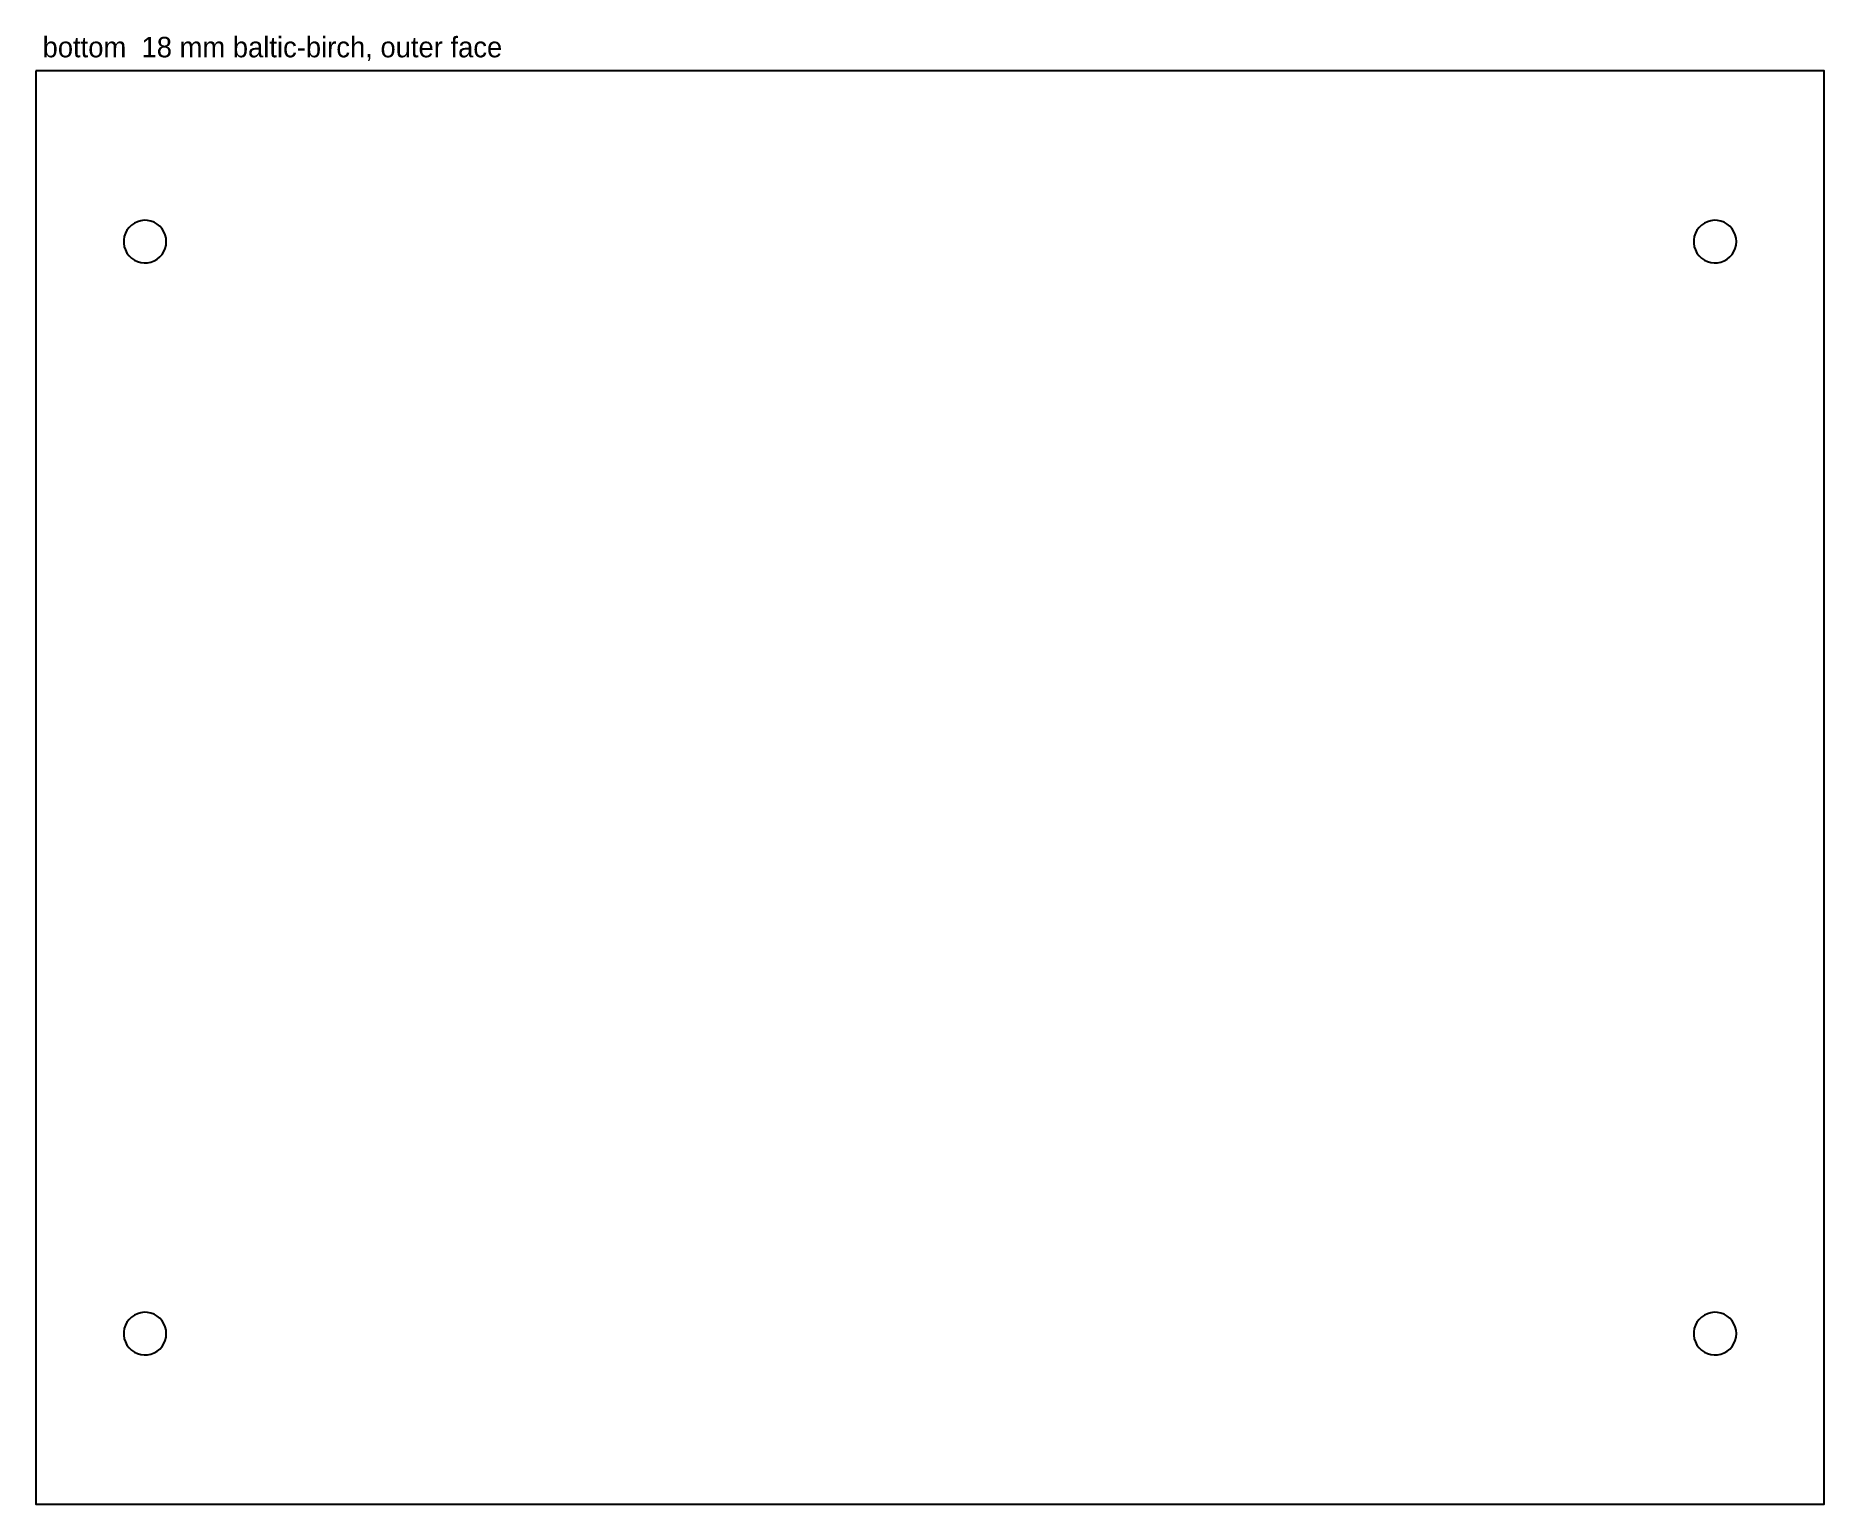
# Model space of a CAD drawing. Header units: millimetres. Extents: x 0 to 524, y 0 to 430.
import ezdxf

# ---------------------------------------------------------------- set-up
doc = ezdxf.new("R2010")
doc.units = ezdxf.units.MM
for name, color, linetype in [('CUT_OUTSIDE', 1, 'Continuous'), ('NOTES', 7, 'Continuous'), ('POCKET_15MM', 3, 'Continuous')]:
    doc.layers.add(name, color=color, linetype=linetype)

msp = doc.modelspace()

# ---------------------------------------------------------------- linework, layer by layer
at = {"layer": 'CUT_OUTSIDE'}
msp.add_lwpolyline([(0, 420), (0, 0), (524, 0), (524, 420), (0, 420)], close=True, dxfattribs=at)
at = {"layer": 'POCKET_15MM'}
for points in [[(38.25, 370), (38.17, 371), (37.93, 371.98), (37.53, 372.9), (37, 373.75), (36.33, 374.51), (35.55, 375.14), (34.68, 375.65), (33.74, 376), (32.75, 376.2), (31.75, 376.24), (30.75, 376.12), (29.78, 375.84), (28.88, 375.41), (28.05, 374.84), (27.32, 374.14), (26.72, 373.34), (26.25, 372.45), (25.93, 371.5), (25.77, 370.5), (25.77, 369.5), (25.93, 368.5), (26.25, 367.55), (26.72, 366.66), (27.32, 365.86), (28.05, 365.16), (28.88, 364.59), (29.78, 364.16), (30.75, 363.88), (31.75, 363.76), (32.75, 363.8), (33.74, 364), (34.68, 364.35), (35.55, 364.86), (36.33, 365.49), (37, 366.25), (37.53, 367.1), (37.93, 368.02), (38.17, 369), (38.25, 370)], [(498.25, 370), (498.17, 371), (497.93, 371.98), (497.53, 372.9), (497, 373.75), (496.33, 374.51), (495.55, 375.14), (494.68, 375.65), (493.74, 376), (492.75, 376.2), (491.75, 376.24), (490.75, 376.12), (489.78, 375.84), (488.88, 375.41), (488.05, 374.84), (487.32, 374.14), (486.72, 373.34), (486.25, 372.45), (485.93, 371.5), (485.77, 370.5), (485.77, 369.5), (485.93, 368.5), (486.25, 367.55), (486.72, 366.66), (487.32, 365.86), (488.05, 365.16), (488.88, 364.59), (489.78, 364.16), (490.75, 363.88), (491.75, 363.76), (492.75, 363.8), (493.74, 364), (494.68, 364.35), (495.55, 364.86), (496.33, 365.49), (497, 366.25), (497.53, 367.1), (497.93, 368.02), (498.17, 369), (498.25, 370)], [(38.25, 50), (38.17, 51), (37.93, 51.98), (37.53, 52.9), (37, 53.75), (36.33, 54.51), (35.55, 55.14), (34.68, 55.65), (33.74, 56), (32.75, 56.2), (31.75, 56.24), (30.75, 56.12), (29.78, 55.84), (28.88, 55.41), (28.05, 54.84), (27.32, 54.14), (26.72, 53.34), (26.25, 52.45), (25.93, 51.5), (25.77, 50.5), (25.77, 49.5), (25.93, 48.5), (26.25, 47.55), (26.72, 46.66), (27.32, 45.86), (28.05, 45.16), (28.88, 44.59), (29.78, 44.16), (30.75, 43.88), (31.75, 43.76), (32.75, 43.8), (33.74, 44), (34.68, 44.35), (35.55, 44.86), (36.33, 45.49), (37, 46.25), (37.53, 47.1), (37.93, 48.02), (38.17, 49), (38.25, 50)], [(498.25, 50), (498.17, 51), (497.93, 51.98), (497.53, 52.9), (497, 53.75), (496.33, 54.51), (495.55, 55.14), (494.68, 55.65), (493.74, 56), (492.75, 56.2), (491.75, 56.24), (490.75, 56.12), (489.78, 55.84), (488.88, 55.41), (488.05, 54.84), (487.32, 54.14), (486.72, 53.34), (486.25, 52.45), (485.93, 51.5), (485.77, 50.5), (485.77, 49.5), (485.93, 48.5), (486.25, 47.55), (486.72, 46.66), (487.32, 45.86), (488.05, 45.16), (488.88, 44.59), (489.78, 44.16), (490.75, 43.88), (491.75, 43.76), (492.75, 43.8), (493.74, 44), (494.68, 44.35), (495.55, 44.86), (496.33, 45.49), (497, 46.25), (497.53, 47.1), (497.93, 48.02), (498.17, 49), (498.25, 50)]]:
    msp.add_lwpolyline(points, close=True, dxfattribs=at)

# ---------------------------------------------------------------- texts
at = {"layer": 'NOTES'}
msp.add_text('bottom  18 mm baltic-birch, outer face', height=6, dxfattribs=at).set_placement((2, 424))

doc.saveas('drawing.dxf')
